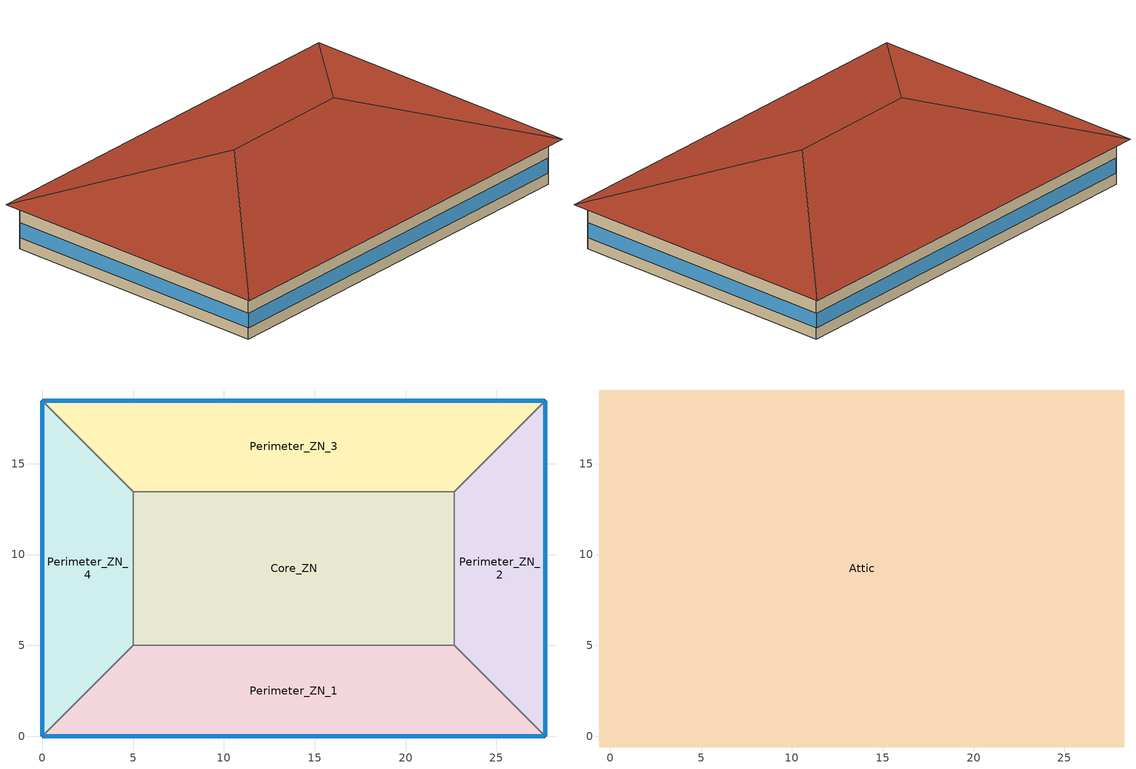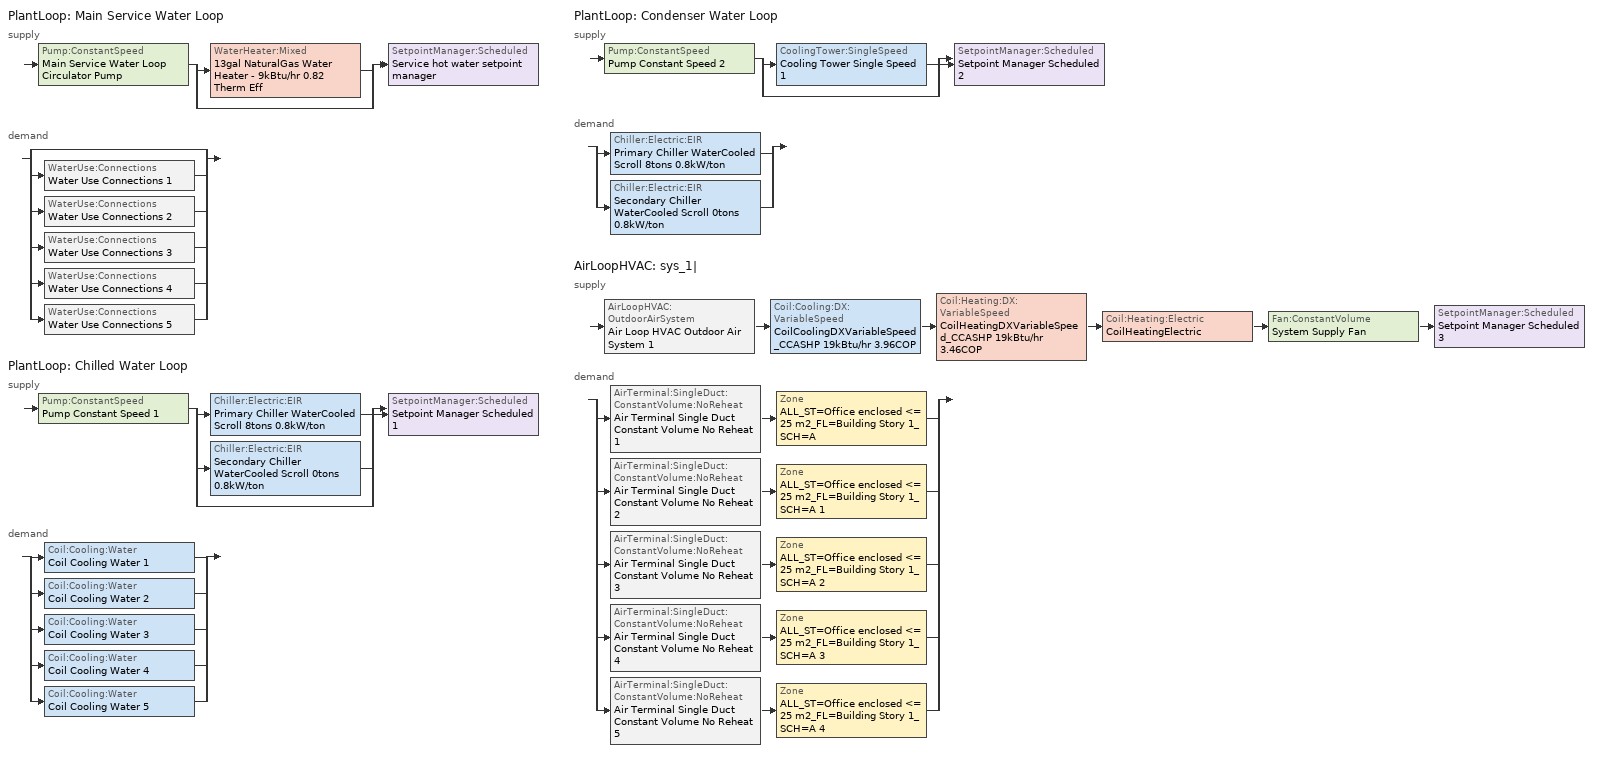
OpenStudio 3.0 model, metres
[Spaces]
Perimeter_ZN_1
 floor ground: 22.69,5 27.69,0 0,0 5,5 z0
 wall outside: 0,0 27.69,0 z0:3.05
 wall to Perimeter_ZN_4: 5,5 0,0 z0:3.05
 wall to Core_ZN: 22.69,5 5,5 z0:3.05
 wall to Perimeter_ZN_2: 27.69,0 22.69,5 z0:3.05
 window (BTAP-Ext-FixedWindow:U=0.190 SHGC=0.600): 0.03,0 27.66,0 z0.76:1.78
Perimeter_ZN_2
 floor ground: 27.69,18.46 27.69,0 22.69,5 22.69,13.46 z0
 wall outside: 27.69,0 27.69,18.46 z0:3.05
 wall to Perimeter_ZN_3: 27.69,18.46 22.69,13.46 z0:3.05
 wall to Core_ZN: 22.69,13.46 22.69,5 z0:3.05
 window (BTAP-Ext-FixedWindow:U=0.190 SHGC=0.600): 27.69,0.03 27.69,18.43 z0.76:1.78
Perimeter_ZN_3
 floor ground: 27.69,18.46 22.69,13.46 5,13.46 0,18.46 z0
 wall outside: 27.69,18.46 0,18.46 z0:3.05
 wall to Core_ZN: 5,13.46 22.69,13.46 z0:3.05
 wall to Perimeter_ZN_4: 0,18.46 5,13.46 z0:3.05
 window (BTAP-Ext-FixedWindow:U=0.190 SHGC=0.600): 27.66,18.46 0.03,18.46 z0.76:1.78
Perimeter_ZN_4
 floor ground: 0,18.46 5,13.46 5,5 0,0 z0
 wall outside: 0,18.46 0,0 z0:3.05
 wall to Core_ZN: 5,5 5,13.46 z0:3.05
 window (BTAP-Ext-FixedWindow:U=0.190 SHGC=0.600): 0,18.43 0,0.03 z0.76:1.78
Core_ZN
 floor ground: 22.69,13.46 22.69,5 5,5 5,13.46 z0
Attic
 floor outside: 28.29,19.06 27.69,18.46 0,18.46 -0.6,19.06 z3.05; -0.6,19.06 0,18.46 0,0 -0.6,-0.6 z3.05; 28.29,19.06 28.29,-0.6 27.69,0 27.69,18.46 z3.05; 27.69,0 28.29,-0.6 -0.6,-0.6 0,0 z3.05
 floor to Perimeter_ZN_4: 0,18.46 5,13.46 5,5 0,0 z3.05
 floor to Perimeter_ZN_1: 22.69,5 27.69,0 0,0 5,5 z3.05
 floor to Perimeter_ZN_2: 27.69,18.46 27.69,0 22.69,5 22.69,13.46 z3.05
 floor to Core_ZN: 22.69,13.46 22.69,5 5,5 5,13.46 z3.05
 floor to Perimeter_ZN_3: 27.69,18.46 22.69,13.46 5,13.46 0,18.46 z3.05
 roof outside: 18.46,9.23,6.33 28.29,-0.6,3.05 28.29,19.06,3.05; 18.46,9.23,6.33 28.29,19.06,3.05 -0.6,19.06,3.05 9.23,9.23,6.33; 9.23,9.23,6.33 -0.6,-0.6,3.05 28.29,-0.6,3.05 18.46,9.23,6.33; 9.23,9.23,6.33 -0.6,19.06,3.05 -0.6,-0.6,3.05
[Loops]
PlantLoop 'Main Service Water Loop'
 supply: Pump:ConstantSpeed 'Main Service Water Loop Circulator Pump' > split
  | WaterHeater:Mixed '13gal NaturalGas Water Heater - 9kBtu/hr 0.82 Therm Eff'
  | bypass
  join > SetpointManager:Scheduled 'Service hot water setpoint manager'
 demand: split
  | bypass
  | WaterUse:Connections 'Water Use Connections 1'
  | WaterUse:Connections 'Water Use Connections 2'
  | WaterUse:Connections 'Water Use Connections 3'
  | WaterUse:Connections 'Water Use Connections 4'
  | WaterUse:Connections 'Water Use Connections 5'
PlantLoop 'Chilled Water Loop'
 supply: Pump:ConstantSpeed 'Pump Constant Speed 1' > split
  | Chiller:Electric:EIR 'Primary Chiller WaterCooled Scroll 8tons 0.8kW/ton'
  | Chiller:Electric:EIR 'Secondary Chiller WaterCooled Scroll 0tons 0.8kW/ton'
  | bypass
  join > SetpointManager:Scheduled 'Setpoint Manager Scheduled 1'
 demand: split
  | Coil:Cooling:Water 'Coil Cooling Water 1'
  | Coil:Cooling:Water 'Coil Cooling Water 2'
  | Coil:Cooling:Water 'Coil Cooling Water 3'
  | Coil:Cooling:Water 'Coil Cooling Water 4'
  | Coil:Cooling:Water 'Coil Cooling Water 5'
PlantLoop 'Condenser Water Loop'
 supply: Pump:ConstantSpeed 'Pump Constant Speed 2' > split
  | CoolingTower:SingleSpeed 'Cooling Tower Single Speed 1'
  | bypass
  join > SetpointManager:Scheduled 'Setpoint Manager Scheduled 2'
 demand: split
  | Chiller:Electric:EIR 'Primary Chiller WaterCooled Scroll 8tons 0.8kW/ton'
  | Chiller:Electric:EIR 'Secondary Chiller WaterCooled Scroll 0tons 0.8kW/ton'
AirLoopHVAC 'sys_1|'
 supply: AirLoopHVAC:OutdoorAirSystem 'Air Loop HVAC Outdoor Air System 1' > Coil:Cooling:DX:VariableSpeed 'CoilCoolingDXVariableSpeed_CCASHP 19kBtu/hr 3.96COP' > Coil:Heating:DX:VariableSpeed 'CoilHeatingDXVariableSpeed_CCASHP 19kBtu/hr 3.46COP' > Coil:Heating:Electric 'CoilHeatingElectric' > Fan:ConstantVolume 'System Supply Fan' > SetpointManager:Scheduled 'Setpoint Manager Scheduled 3'
 demand: split
  | AirTerminal:SingleDuct:ConstantVolume:NoReheat 'Air Terminal Single Duct Constant Volume No Reheat 1' > Zone 'ALL_ST=Office enclosed <= 25 m2_FL=Building Story 1_SCH=A'
  | AirTerminal:SingleDuct:ConstantVolume:NoReheat 'Air Terminal Single Duct Constant Volume No Reheat 2' > Zone 'ALL_ST=Office enclosed <= 25 m2_FL=Building Story 1_SCH=A 1'
  | AirTerminal:SingleDuct:ConstantVolume:NoReheat 'Air Terminal Single Duct Constant Volume No Reheat 3' > Zone 'ALL_ST=Office enclosed <= 25 m2_FL=Building Story 1_SCH=A 2'
  | AirTerminal:SingleDuct:ConstantVolume:NoReheat 'Air Terminal Single Duct Constant Volume No Reheat 4' > Zone 'ALL_ST=Office enclosed <= 25 m2_FL=Building Story 1_SCH=A 3'
  | AirTerminal:SingleDuct:ConstantVolume:NoReheat 'Air Terminal Single Duct Constant Volume No Reheat 5' > Zone 'ALL_ST=Office enclosed <= 25 m2_FL=Building Story 1_SCH=A 4'
[Site]
Calgary Intl AP_AB_CAN: Latitude {deg}=51.114; Longitude {deg}=-114.02; Time Zone {hr}=-7; Elevation {m}=1084.1; Terrain=City
[Building]
SmallOffice: North Axis {deg}=0; Default Construction Set=BTAP-Mass at hdd = 5000.0; Standards Number of Stories=1; Standards Number of Above Ground Stories=1; Standards Template=NECB2017; Standards Building Type=SmallOffice
[Site:WaterMainsTemperature]
Calculation Method=Correlation; Annual Average Outdoor Air Temperature {C}=5; Maximum Difference In Monthly Average Outdoor Air Temperatures {deltaC}=23.3
[Site:GroundTemperature:BuildingSurface]
19.527, 19.502, 19.536, 19.598, 20.002, 21.64, 22.225, 22.375, 21.449, 20.121, 19.802, 19.633
[SizingPeriod:DesignDay] Barometric Pressure {Pa}=88961; Sky Clearness=0; Rain Indicator=0; Snow Indicator=0; Day of Month=21; Daylight Saving Time Indicator=0; Humidity Indicating Type=Wetbulb; Dry-Bulb Temperature Range Modifier Type=DefaultMultipliers
Name | Maximum Dry-Bulb Temperature {C} | Daily Dry-Bulb Temperature Range {deltaC} | Humidity Indicating Conditions at Maximum Dry-Bulb | Wind Speed {m/s} | Wind Direction {deg} | Month | Day Type | Solar Model Indicator | ASHRAE Taub | ASHRAE Taud
Calgary Intl AP Ann Clg .4% Condns DB=>MWB | 28.5 | 12.1 | 16.1 | 4.5 | 160 | 7 | SummerDesignDay | ASHRAETau | 0.339 | 2.421
Calgary Intl AP Ann Htg 99.6% Condns DB | -28.5 | 0 | -28.5 | 2.9 | 200 | 1 | WinterDesignDay | ASHRAEClearSky
[Material:NoMass] Roughness=Smooth; Thermal Absorptance=0.9; Solar Absorptance=0.7
Name | Thermal Resistance {m2-K/W} | Visible Absorptance
Typical Carpet Pad; Typical Carpet Pad 1 | 0.21648 | 0.8
Typical Insulation 1 | 5.91238 | 0.7
Typical Insulation 2 | 4.49096 | 0.7
Typical Insulation 3 | 7.24636 | 0.7
Typical Carpet Pad 2 | 1.25503 | 0.8
Typical Carpet Pad 3; Typical Carpet Pad 4 | 3.45515 | 0.8
Typical Insulation 4 | 0.526298 | 0.7
Typical Insulation 5 | 0.526316 | 0.7
[Material]
Name | Roughness | Thickness {m} | Conductivity {W/m-K} | Density {kg/m3} | Specific Heat {J/kg-K} | Thermal Absorptance | Solar Absorptance | Visible Absorptance
G05 25mm wood | MediumSmooth | 0.0254 | 0.15 | 608 | 1630 | 0.9 | 0.5 | 0.5
100mm Normalweight concrete floor 1 | MediumSmooth | 0.1016 | 2.31 | 2322 | 832
G01 13mm gypsum board 1 | Smooth | 0.0127 | 0.16 | 800 | 1090 | 0.9 | 0.7 | 0.5
4 in. Normalweight Concrete Floor 1 | MediumRough | 0.1016 | 2.31 | 2322 | 832 | 0.9 | 0.7 | 0.7
1IN Stucco 1 | Smooth | 0.0253 | 0.6918 | 1858 | 837 | 0.9 | 0.7 | 0.92
8IN CONCRETE HW RefBldg 1 | Rough | 0.2032 | 1.311 | 2240 | 836.8 | 0.9 | 0.7 | 0.7
1/2IN Gypsum 1 | Smooth | 0.0127 | 0.16 | 784.9 | 830 | 0.9 | 0.4 | 0.4
Metal Roof Surface 1; F08 Metal surface 1 | Smooth | 0.0008 | 45.28 | 7824 | 500 | 0.9 | 0.7 | 0.7
6 in. Normalweight Concrete Floor 1; 6 in. Normalweight Concrete Floor 2; 6 in. Normalweight Concrete Floor 3 | MediumRough | 0.1524 | 2.31 | 2322 | 832 | 0.9 | 0.7 | 0.7
[Construction]
BTAP-Int-Partition; BTAP-Int-Door: G05 25mm wood
BTAP-Int-Floor: 100mm Normalweight concrete floor 1, Typical Carpet Pad
BTAP-Int-Wall: G01 13mm gypsum board 1, G01 13mm gypsum board 1
BTAP-Int-Ceiling: Typical Carpet Pad, 100mm Normalweight concrete floor 1
BTAP-Int-Window: SimpleGlazing
BTAP-Ext-Floor-Mass:U-0.162: Typical Insulation 1, 4 in. Normalweight Concrete Floor 1, Typical Carpet Pad 1
BTAP-Ext-Wall-Mass:U-0.21: 1IN Stucco 1, 8IN CONCRETE HW RefBldg 1, Typical Insulation 2, 1/2IN Gypsum 1
BTAP-Ext-Roof-Metal:U-0.138: Metal Roof Surface 1, Typical Insulation 3
BTAP-Grnd-Floor-Mass:U-0.757: 6 in. Normalweight Concrete Floor 1, Typical Carpet Pad 2
BTAP-Grnd-Wall-Mass:U-0.284: 6 in. Normalweight Concrete Floor 2, Typical Carpet Pad 3
BTAP-Grnd-Roof-Mass:U-0.284: 6 in. Normalweight Concrete Floor 3, Typical Carpet Pad 4
BTAP-Ext-FixedWindow:U=0.190 SHGC=0.600; BTAP-Ext-GlassDoors:U=0.190 SHGC=0.600; BTAP-Ext-Skylights:U=0.190 SHGC=0.600; BTAP-Ext-DaylightDomes:U=0.190 SHGC=0.600; BTAP-Ext-DaylightDiffuser:U=0.190 SHGC=0.600: SimpleGlazing:U=0.190 SHGC=0.600
BTAP-Ext-Door:U-1.9: F08 Metal surface 1, Typical Insulation 4
BTAP-Ext-OverHeadDoor:U-1.9: Typical Insulation 5
[DefaultConstructionSet]
BTAP-Mass at hdd = 5000.0: Default Exterior Surface Constructions=BTAP-Mass at hdd = 5000.0; Default Interior Surface Constructions=Default Surface Constructions 2; Default Ground Contact Surface Constructions=BTAP-Mass at hdd = 5000.0 1; Default Exterior SubSurface Constructions=BTAP-Mass at hdd = 5000.0; Default Interior SubSurface Constructions=Default Sub Surface Constructions 2; Interior Partition Construction=BTAP-Int-Partition
[DefaultSurfaceConstructions]
Name | Floor Construction | Wall Construction | Roof Ceiling Construction
Default Surface Constructions 2 | BTAP-Int-Floor | BTAP-Int-Wall | BTAP-Int-Ceiling
BTAP-Mass at hdd = 5000.0 | BTAP-Ext-Floor-Mass:U-0.162 | BTAP-Ext-Wall-Mass:U-0.21 | BTAP-Ext-Roof-Metal:U-0.138
BTAP-Mass at hdd = 5000.0 1 | BTAP-Grnd-Floor-Mass:U-0.757 | BTAP-Grnd-Wall-Mass:U-0.284 | BTAP-Grnd-Roof-Mass:U-0.284
[DefaultSubSurfaceConstructions]
Name | Fixed Window Construction | Operable Window Construction | Door Construction | Glass Door Construction | Overhead Door Construction | Skylight Construction | Tubular Daylight Dome Construction | Tubular Daylight Diffuser Construction
Default Sub Surface Constructions 2 | BTAP-Int-Window | BTAP-Int-Window | BTAP-Int-Door
BTAP-Mass at hdd = 5000.0 | BTAP-Ext-FixedWindow:U=0.190 SHGC=0.600 | BTAP-Ext-FixedWindow:U=0.190 SHGC=0.600 | BTAP-Ext-Door:U-1.9 | BTAP-Ext-GlassDoors:U=0.190 SHGC=0.600 | BTAP-Ext-OverHeadDoor:U-1.9 | BTAP-Ext-Skylights:U=0.190 SHGC=0.600 | BTAP-Ext-DaylightDomes:U=0.190 SHGC=0.600 | BTAP-Ext-DaylightDiffuser:U=0.190 SHGC=0.600
[WindowMaterial:SimpleGlazingSystem] Solar Heat Gain Coefficient=0.6; Visible Transmittance=0.21
Name | U-Factor {W/m2-K}
SimpleGlazing | 2.2
SimpleGlazing:U=0.190 SHGC=0.600 | 1.9
[Space]
Name | Space Type | Building Story | Thermal Zone | Part of Total Floor Area
Perimeter_ZN_1 | Space Function Office enclosed <= 25 m2 | Building Story 1 | ALL_ST=Office enclosed <= 25 m2_FL=Building Story 1_SCH=A 4 | Yes
Attic | Space Function - undefined - | Building Story 2 | ALL_ST=- undefined -_FL=Building Story 2_SCH=A | No
Perimeter_ZN_2 | Space Function Office enclosed <= 25 m2 | Building Story 1 | ALL_ST=Office enclosed <= 25 m2_FL=Building Story 1_SCH=A 2 | Yes
Perimeter_ZN_3 | Space Function Office enclosed <= 25 m2 | Building Story 1 | ALL_ST=Office enclosed <= 25 m2_FL=Building Story 1_SCH=A | Yes
Perimeter_ZN_4 | Space Function Office enclosed <= 25 m2 | Building Story 1 | ALL_ST=Office enclosed <= 25 m2_FL=Building Story 1_SCH=A 3 | Yes
Core_ZN | Space Function Office enclosed <= 25 m2 | Building Story 1 | ALL_ST=Office enclosed <= 25 m2_FL=Building Story 1_SCH=A 1 | Yes
[BuildingStory]
Name | Nominal Z Coordinate {m}
Building Story 1 | 0
Building Story 2 | 3.05
[SpaceType] Standards Building Type=Space Function
Name | Default Schedule Set | Design Specification Outdoor Air Object | Standards Space Type
Space Function - undefined - | Space Function - undefined - Schedule Set | Space Function - undefined - Ventilation | - undefined -
Space Function Office enclosed <= 25 m2 | Space Function Office enclosed <= 25 m2 Schedule Set | Space Function Office enclosed <= 25 m2 Ventilation | Office enclosed <= 25 m2
[DesignSpecification:OutdoorAir]
Name | Outdoor Air Flow per Person {m3/s-person} | Outdoor Air Flow per Floor Area {m3/s-m2} | Outdoor Air Flow Air Changes per Hour {1/hr} | Outdoor Air Method
Space Function - undefined - Ventilation | 0 | 0 | 0
Space Function Office enclosed <= 25 m2 Ventilation | 0.00253908 | 0.0003048 |  | Sum
[DefaultScheduleSet] Infiltration Schedule=Always On
Name | Number of People Schedule | People Activity Level Schedule | Lighting Schedule | Electric Equipment Schedule
Space Function - undefined - Schedule Set
Space Function Office enclosed <= 25 m2 Schedule Set | NECB-A-Occupancy | NECB-Activity | NECB-A-Occupancy-NECB-A-Lighting-0.3-0.1-0.67-Light Ruleset | NECB-A-Electric-Equipment
[ThermostatSetpoint:DualSetpoint]
Name | Heating Setpoint Temperature Schedule | Cooling Setpoint Temperature Schedule
Space Function Office enclosed <= 25 m2 Thermostat 11; Space Function Office enclosed <= 25 m2 Thermostat 12; Space Function Office enclosed <= 25 m2 Thermostat 13; Space Function Office enclosed <= 25 m2 Thermostat 14; Space Function Office enclosed <= 25 m2 Thermostat 15 | NECB-A-Thermostat Setpoint-Heating | NECB-A-Thermostat Setpoint-Cooling
Space Function - undefined - Thermostat 3
[People:Definition]
Space Function Office enclosed <= 25 m2 People Definition: Number of People Calculation Method=People/Area; People per Space Floor Area {person/m2}=0.0500182; Fraction Radiant=0.3
[People]
Space Function Office enclosed <= 25 m2 People: People Definition=Space Function Office enclosed <= 25 m2 People Definition; Space or SpaceType=Space Function Office enclosed <= 25 m2; Work Efficiency Schedule=Work Efficiency Schedule; Clothing Insulation Schedule=Clothing Schedule; Air Velocity Schedule=Air Velocity Schedule; Multiplier=1
[Lights:Definition]
Space Function Office enclosed <= 25 m2 Lights Definition: Design Level Calculation Method=Watts/Area; Watts per Space Floor Area {W/m2}=9.99992; Fraction Radiant=0.5; Fraction Visible=0.2
[Lights]
Space Function Office enclosed <= 25 m2 Lights: Lights Definition=Space Function Office enclosed <= 25 m2 Lights Definition; Space or SpaceType=Space Function Office enclosed <= 25 m2; Fraction Replaceable=1
[ElectricEquipment:Definition]
Space Function Office enclosed <= 25 m2 Elec Equip Definition: Design Level Calculation Method=Watts/Area; Watts per Space Floor Area {W/m2}=7.50273; Fraction Radiant=0.5
[ElectricEquipment]
Space Function Office enclosed <= 25 m2 Elec Equip: Electric Equipment Definition=Space Function Office enclosed <= 25 m2 Elec Equip Definition; Space or SpaceType=Space Function Office enclosed <= 25 m2
[SpaceInfiltration:DesignFlowRate] Schedule=Always On Discrete; Design Flow Rate Calculation Method=Flow/ExteriorArea; Constant Term Coefficient=0; Temperature Term Coefficient=0; Velocity Term Coefficient=0.224; Velocity Squared Term Coefficient=0
Name | Space or SpaceType | Flow per Exterior Surface Area {m3/s-m2}
Attic Infiltration | Attic | 0.000228332
Perimeter_ZN_1 Infiltration | Perimeter_ZN_1 | 0.00025
Perimeter_ZN_2 Infiltration | Perimeter_ZN_2 | 0.00025
Perimeter_ZN_3 Infiltration | Perimeter_ZN_3 | 0.00025
Perimeter_ZN_4 Infiltration | Perimeter_ZN_4 | 0.00025
[ThermalZone] Use Ideal Air Loads=No
Name | Thermostat
ALL_ST=Office enclosed <= 25 m2_FL=Building Story 1_SCH=A | Space Function Office enclosed <= 25 m2 Thermostat 11
ALL_ST=Office enclosed <= 25 m2_FL=Building Story 1_SCH=A 1 | Space Function Office enclosed <= 25 m2 Thermostat 12
ALL_ST=Office enclosed <= 25 m2_FL=Building Story 1_SCH=A 2 | Space Function Office enclosed <= 25 m2 Thermostat 13
ALL_ST=Office enclosed <= 25 m2_FL=Building Story 1_SCH=A 3 | Space Function Office enclosed <= 25 m2 Thermostat 14
ALL_ST=Office enclosed <= 25 m2_FL=Building Story 1_SCH=A 4 | Space Function Office enclosed <= 25 m2 Thermostat 15
ALL_ST=- undefined -_FL=Building Story 2_SCH=A | Space Function - undefined - Thermostat 3
[Sizing:Zone] Zone Cooling Design Supply Air Temperature Input Method=SupplyAirTemperature; Zone Cooling Design Supply Air Temperature Difference {deltaC}=11.11; Zone Heating Design Supply Air Temperature Input Method=SupplyAirTemperature; Zone Heating Design Supply Air Temperature Difference {deltaC}=11.11; Zone Cooling Design Supply Air Humidity Ratio {kg-H2O/kg-air}=0.0085; Zone Heating Design Supply Air Humidity Ratio {kg-H2O/kg-air}=0.008; Cooling Design Air Flow Method=DesignDay; Heating Design Air Flow Method=DesignDay; Account for Dedicated Outdoor Air System=No; Dedicated Outdoor Air System Control Strategy=NeutralSupplyAir; Dedicated Outdoor Air Low Setpoint Temperature for Design {C}=autosize; Dedicated Outdoor Air High Setpoint Temperature for Design {C}=autosize
Name | Zone Cooling Design Supply Air Temperature {C} | Zone Heating Design Supply Air Temperature {C} | Zone Heating Sizing Factor | Zone Cooling Sizing Factor
ALL_ST=Office enclosed <= 25 m2_FL=Building Story 1_SCH=A; ALL_ST=Office enclosed <= 25 m2_FL=Building Story 1_SCH=A 1; ALL_ST=Office enclosed <= 25 m2_FL=Building Story 1_SCH=A 2; ALL_ST=Office enclosed <= 25 m2_FL=Building Story 1_SCH=A 3; ALL_ST=Office enclosed <= 25 m2_FL=Building Story 1_SCH=A 4 | 13 | 43 | 1.3 | 1.1
ALL_ST=- undefined -_FL=Building Story 2_SCH=A | 14 | 40
[Zone equipment]
ALL_ST=Office enclosed <= 25 m2_FL=Building Story 1_SCH=A: Air Terminal Single Duct Constant Volume No Reheat 1, 4-pipe Fan Coil
ALL_ST=Office enclosed <= 25 m2_FL=Building Story 1_SCH=A 1: Air Terminal Single Duct Constant Volume No Reheat 2, 4-pipe Fan Coil 1
ALL_ST=Office enclosed <= 25 m2_FL=Building Story 1_SCH=A 2: Air Terminal Single Duct Constant Volume No Reheat 3, 4-pipe Fan Coil 2
ALL_ST=Office enclosed <= 25 m2_FL=Building Story 1_SCH=A 3: Air Terminal Single Duct Constant Volume No Reheat 4, 4-pipe Fan Coil 3
ALL_ST=Office enclosed <= 25 m2_FL=Building Story 1_SCH=A 4: Air Terminal Single Duct Constant Volume No Reheat 5, 4-pipe Fan Coil 4
[PlantLoop] Glycol Concentration=0; Plant Loop Volume {m3}=Autocalculate; Load Distribution Scheme=Optimal
Name | Maximum Loop Temperature {C} | Minimum Loop Temperature {C}
Main Service Water Loop | 60 | 10
Chilled Water Loop; Condenser Water Loop
[Sizing:Plant] Sizing Option=NonCoincident; Zone Timesteps in Averaging Window=1; Coincident Sizing Factor Mode=None
Name | Loop Type | Design Loop Exit Temperature {C} | Loop Design Temperature Difference {deltaC}
Main Service Water Loop | Heating | 60 | 5
Chilled Water Loop | Cooling | 7 | 6
Condenser Water Loop | Condenser | 29 | 6
[SetpointManager:Scheduled] Control Variable=Temperature
Name | Schedule
Service hot water setpoint manager | Service Water Loop Temp - 140F
Setpoint Manager Scheduled 1 | CHW Temp
Setpoint Manager Scheduled 2 | CW Temp
Setpoint Manager Scheduled 3 | Makeup-Air Unit Supply Air Temp
[Pump:ConstantSpeed] Rated Flow Rate {m3/s}=autosize; Rated Power Consumption {W}=autosize; Fraction of Motor Inefficiencies to Fluid Stream=0; Pump Control Type=Intermittent; Design Power Sizing Method=PowerPerFlowPerPressure; Design Electric Power per Unit Flow Rate {W/(m3/s)}=348701.1
Name | Rated Pump Head {Pa} | Motor Efficiency | Design Shaft Power per Unit Flow Rate per Unit Head {W-s/m3-Pa}
Main Service Water Loop Circulator Pump | 410.142 | 0.7 | 1.28205
Pump Constant Speed 1 | 179352 | 0.855 | 1.67385
Pump Constant Speed 2 | 179352 | 0.855 | 1.43472
[WaterHeater:Mixed]
13gal NaturalGas Water Heater - 9kBtu/hr 0.82 Therm Eff: Tank Volume {m3}=0.0483791; Setpoint Temperature Schedule=Service Water Loop Temp - 140F; Deadband Temperature Difference {deltaC}=2; Maximum Temperature Limit {C}=60; Heater Control Type=Cycle; Heater Maximum Capacity {W}=2527.81; Heater Fuel Type=NaturalGas; Heater Thermal Efficiency=0.82; Part Load Factor Curve=SWH-EFFFPLR-NECB2011; Off Cycle Parasitic Fuel Consumption Rate {W}=12.8625; Off Cycle Parasitic Fuel Type=NaturalGas; Off Cycle Parasitic Heat Fraction to Tank=0.8; On Cycle Parasitic Fuel Consumption Rate {W}=12.8625; On Cycle Parasitic Fuel Type=NaturalGas; On Cycle Parasitic Heat Fraction to Tank=0; Ambient Temperature Indicator=Schedule; Ambient Temperature Schedule=Water Heater Ambient Temp Schedule - 70.0f; Off Cycle Loss Coefficient to Ambient Temperature {W/K}=0.503439; On Cycle Loss Coefficient to Ambient Temperature {W/K}=0.503439; Use Side Effectiveness=1; Source Side Effectiveness=1; Use Side Design Flow Rate {m3/s}=autosize; Source Side Design Flow Rate {m3/s}=autosize; Indirect Water Heating Recovery Time {hr}=1.5; Source Side Flow Control Mode=IndirectHeatPrimarySetpoint
[WaterUse:Connections]
Name | Water Use Equipment Name 1
Water Use Connections 1 | Core_zn Service Water Use 0.06gal/min
Water Use Connections 2 | Perimeter_zn_1 Service Water Use 0.04gal/min
Water Use Connections 3 | Perimeter_zn_2 Service Water Use 0.03gal/min
Water Use Connections 4 | Perimeter_zn_3 Service Water Use 0.04gal/min
Water Use Connections 5 | Perimeter_zn_4 Service Water Use 0.03gal/min
[WaterUse:Equipment:Definition]
Name | Peak Flow Rate {m3/s} | Target Temperature Schedule | Sensible Fraction Schedule | Latent Fraction Schedule
Core_zn Service Water Use Def 0.06gal/min | 3.57689e-06 | Schedule Ruleset 5 | Schedule Ruleset 3 | Schedule Ruleset 4
Perimeter_zn_1 Service Water Use Def 0.04gal/min | 2.71152e-06 | Schedule Ruleset 8 | Schedule Ruleset 6 | Schedule Ruleset 7
Perimeter_zn_2 Service Water Use Def 0.03gal/min | 1.60851e-06 | Schedule Ruleset 11 | Schedule Ruleset 9 | Schedule Ruleset 10
Perimeter_zn_3 Service Water Use Def 0.04gal/min | 2.71152e-06 | Schedule Ruleset 14 | Schedule Ruleset 12 | Schedule Ruleset 13
Perimeter_zn_4 Service Water Use Def 0.03gal/min | 1.60851e-06 | Schedule Ruleset 17 | Schedule Ruleset 15 | Schedule Ruleset 16
[WaterUse:Equipment] Flow Rate Fraction Schedule=NECB-A-Service Water Heating
Name | Water Use Equipment Definition | Space
Core_zn Service Water Use 0.06gal/min | Core_zn Service Water Use Def 0.06gal/min | Core_ZN
Perimeter_zn_1 Service Water Use 0.04gal/min | Perimeter_zn_1 Service Water Use Def 0.04gal/min | Perimeter_ZN_1
Perimeter_zn_2 Service Water Use 0.03gal/min | Perimeter_zn_2 Service Water Use Def 0.03gal/min | Perimeter_ZN_2
Perimeter_zn_3 Service Water Use 0.04gal/min | Perimeter_zn_3 Service Water Use Def 0.04gal/min | Perimeter_ZN_3
Perimeter_zn_4 Service Water Use 0.03gal/min | Perimeter_zn_4 Service Water Use Def 0.03gal/min | Perimeter_ZN_4
[Chiller:Electric:EIR] Reference COP {W/W}=4.5032; Reference Chilled Water Flow Rate {m3/s}=Autosize; Cooling Capacity Function of Temperature Curve=WaterCooled_Scroll_CAPFT_NECB2011; Electric Input to Cooling Output Ratio Function of Temperature Curve=WaterCooled_Scroll_EIRFT_NECB2011; Electric Input to Cooling Output Ratio Function of Part Load Ratio Curve=WaterCooled_Scroll_EIRFPLR_NECB2011; Minimum Part Load Ratio=0.25; Minimum Unloading Ratio=0.25; Condenser Type=WaterCooled; Chiller Flow Mode=LeavingSetpointModulated; Design Heat Recovery Water Flow Rate {m3/s}=Autosize; Sizing Factor=1; Basin Heater Capacity {W/K}=0; Basin Heater Setpoint Temperature {C}=10; Condenser Heat Recovery Relative Capacity Fraction=1
Name | Reference Capacity {W}
Primary Chiller WaterCooled Scroll 8tons 0.8kW/ton | 28908.5
Secondary Chiller WaterCooled Scroll 0tons 0.8kW/ton | 0.001
[CoolingTower:SingleSpeed]
Cooling Tower Single Speed 1: Design Water Flow Rate {m3/s}=autosize; Design Air Flow Rate {m3/s}=autosize; Fan Power at Design Air Flow Rate {W}=459.265; U-Factor Times Area Value at Design Air Flow Rate {W/K}=autosize; Air Flow Rate in Free Convection Regime {m3/s}=autosize; U-Factor Times Area Value at Free Convection Air Flow Rate {W/K}=autosize; Performance Input Method=UFactorTimesAreaAndDesignWaterFlowRate; Free Convection Capacity {W}=0; Basin Heater Capacity {W/K}=0; Evaporation Loss Mode=LossFactor; Evaporation Loss Factor {percent/K}=0.2; Drift Loss Percent {percent}=0.008; Blowdown Calculation Mode=ConcentrationRatio; Blowdown Concentration Ratio=3; Capacity Control=FanCycling; Number of Cells=1; Cell Control=MinimalCell; Cell Minimum  Water Flow Rate Fraction=0.33; Cell Maximum Water Flow Rate Fraction=2.5; Sizing Factor=1; Free Convection Air Flow Rate Sizing Factor=0.1; Free Convection U-Factor Times Area Value Sizing Factor=0.1; Heat Rejection Capacity and Nominal Capacity Sizing Ratio=1.25; Free Convection Nominal Capacity Sizing Factor=0.1; Design Inlet Air Dry-Bulb Temperature {C}=35; Design Inlet Air Wet-Bulb Temperature {C}=24; Design Approach Temperature {deltaC}=5; Design Range Temperature {deltaC}=6
[AirLoopHVAC]
sys_1|: Availability Schedule=sys_1| Occ Sch; Design Supply Air Flow Rate {m3/s}=AutoSize
[Sizing:System]
sys_1|: Type of Load to Size On=VentilationRequirement; Design Outdoor Air Flow Rate {m3/s}=Autosize; Central Heating Maximum System Air Flow Ratio=1; Preheat Design Temperature {C}=7; Preheat Design Humidity Ratio {kg-H2O/kg-Air}=0.008; Precool Design Temperature {C}=13; Precool Design Humidity Ratio {kg-H2O/kg-Air}=0.008; Central Cooling Design Supply Air Temperature {C}=19.9; Central Heating Design Supply Air Temperature {C}=20; Sizing Option=NonCoincident; 100% Outdoor Air in Cooling=Yes; 100% Outdoor Air in Heating=Yes; Central Cooling Design Supply Air Humidity Ratio {kg-H2O/kg-Air}=0.0085; Central Heating Design Supply Air Humidity Ratio {kg-H2O/kg-Air}=0.008; Cooling Design Air Flow Method=DesignDay; Cooling Design Air Flow Rate {m3/s}=0; Heating Design Air Flow Method=DesignDay; Heating Design Air Flow Rate {m3/s}=0; System Outdoor Air Method=ZoneSum; Zone Maximum Outdoor Air Fraction=1; Cooling Supply Air Flow Rate Per Floor Area {m3/s-m2}=0.00996765; Cooling Fraction of Autosized Cooling Supply Air Flow Rate=1; Cooling Supply Air Flow Rate Per Unit Cooling Capacity {m3/s-W}=3.94755e-05; Heating Supply Air Flow Rate Per Floor Area {m3/s-m2}=0.00996765; Heating Fraction of Autosized Heating Supply Air Flow Rate=1; Heating Fraction of Autosized Cooling Supply Air Flow Rate=1; Heating Supply Air Flow Rate Per Unit Heating Capacity {m3/s-W}=3.15882e-05; Cooling Design Capacity Method=CoolingDesignCapacity; Cooling Design Capacity {W}=autosize; Cooling Design Capacity Per Floor Area {W/m2}=234.7; Fraction of Autosized Cooling Design Capacity=1; Heating Design Capacity Method=HeatingDesignCapacity; Heating Design Capacity {W}=autosize; Heating Design Capacity Per Floor Area {W/m2}=157; Fraction of Autosized Heating Design Capacity=1; Central Cooling Capacity Control Method=OnOff
[Fan:ConstantVolume]
System Supply Fan: Availability Schedule=Always On Discrete; Fan Total Efficiency=0.39975; Pressure Rise {Pa}=640; Maximum Flow Rate {m3/s}=AutoSize; Motor Efficiency=0.615
[Coil:Cooling:DX:VariableSpeed]
CoilCoolingDXVariableSpeed_CCASHP 19kBtu/hr 3.96COP: Nominal Speed Level=1; Gross Rated Total Cooling Capacity At Selected Nominal Speed Level {W}=5686.92; Rated Air Flow Rate At Selected Nominal Speed Level {m3/s}=autosize; Nominal Time for Condensate to Begin Leaving the Coil {s}=0; Initial Moisture Evaporation Rate Divided by Steady-State AC Latent Capacity=0; Energy Part Load Fraction Curve=Mitsubishi Hyper Heating VRF Outdoor Unit CPLFFPLR curve; Condenser Type=AirCooled; Evaporative Condenser Pump Rated Power Consumption {W}=0; Crankcase Heater Capacity {W}=14.3609; Maximum Outdoor Dry-Bulb Temperature for Crankcase Heater Operation {C}=10; Minimum Outdoor Dry-Bulb Temperature for Compressor Operation {C}=-25; Basin Heater Capacity {W/K}=0; Basin Heater Setpoint Temperature {C}=2
[Coil:Cooling:DX:VariableSpeed:SpeedData]
Coil Cooling DX Variable Speed Speed Data 1: Reference Unit Gross Rated Total Cooling Capacity {W}=8914.19; Reference Unit Gross Rated Sensible Heat Ratio=0.79; Reference Unit Gross Rated Cooling COP {W/W}=3.96; Reference Unit Rated Air Flow Rate {m3/s}=0.944; Total Cooling Capacity Function of Temperature Curve=Mitsubishi Hyper Heating VRF Outdoor Unit CCAPFT curve; Total Cooling Capacity Function of Air Flow Fraction Curve=Mitsubishi Hyper Heating VRF Outdoor Unit CCAPFFF curve; Energy Input Ratio Function of Temperature Curve=Mitsubishi Hyper Heating VRF Outdoor Unit CEIRFT curve; Energy Input Ratio Function of Air Flow Fraction Curve=Mitsubishi Hyper Heating VRF Outdoor Unit CEIRFFF curve
[Coil:Heating:Electric] Availability Schedule=Always On Discrete
CoilHeatingElectric; Coil Heating Electric 1; Coil Heating Electric 2; Coil Heating Electric 3; Coil Heating Electric 4; Coil Heating Electric 5
[Coil:Heating:DX:VariableSpeed]
CoilHeatingDXVariableSpeed_CCASHP 19kBtu/hr 3.46COP: Nominal Speed Level=1; Rated Heating Capacity At Selected Nominal Speed Level {W}=5686.92; Rated Air Flow Rate At Selected Nominal Speed Level {m3/s}=autosize; Energy Part Load Fraction Curve=Mitsubishi Hyper Heating VRF Outdoor Unit HPLFFPLR curve; Defrost Energy Input Ratio Function of Temperature Curve=Mitsubishi Hyper Heating VRF Outdoor Unit Defrost HEIRFT curve; Minimum Outdoor Dry-Bulb Temperature for Compressor Operation {C}=-25; Maximum Outdoor Dry-Bulb Temperature for Defrost Operation {C}=5; Crankcase Heater Capacity {W}=16.4362; Maximum Outdoor Dry-Bulb Temperature for Crankcase Heater Operation {C}=10; Defrost Strategy=ReverseCycle; Defrost Control=OnDemand; Defrost Time Period Fraction=0.166667; Resistive Defrost Heater Capacity {W}=autosize
[Coil:Heating:DX:VariableSpeed:SpeedData]
Coil Heating DX Variable Speed Speed Data 1: Reference Unit Gross Rated Heating Capacity {W}=9124.85; Reference Unit Gross Rated Heating COP=3.46; Reference Unit Rated Air Flow Rate {m3/s}=0.653; Heating Capacity Function of Temperature Curve=Mitsubishi Hyper Heating VRF Outdoor Unit HCAPFT curve; Total  Heating Capacity Function of Air Flow Fraction Curve=Mitsubishi Hyper Heating VRF Outdoor Unit HCAPFFF curve; Energy Input Ratio Function of Temperature Curve=Mitsubishi Hyper Heating VRF Outdoor Unit HEIRFT curve; Energy Input Ratio Function of Air Flow Fraction Curve=Mitsubishi Hyper Heating VRF Outdoor Unit HEIRFFF curve
[Controller:OutdoorAir]
Controller Outdoor Air 1: Minimum Outdoor Air Flow Rate {m3/s}=autosize; Maximum Outdoor Air Flow Rate {m3/s}=Autosize; Economizer Control Type=NoEconomizer; Economizer Control Action Type=ModulateFlow; Economizer Maximum Limit Dry-Bulb Temperature {C}=28; Economizer Maximum Limit Enthalpy {J/kg}=64000; Economizer Minimum Limit Dry-Bulb Temperature {C}=-100; Lockout Type=NoLockout; Minimum Limit Type=FixedMinimum; Minimum Outdoor Air Schedule=sys_1| Occ Sch; Controller Mechanical Ventilation=Controller Mechanical Ventilation 1; High Humidity Control=No; Heat Recovery Bypass Control Type=BypassWhenWithinEconomizerLimits
[Controller:MechanicalVentilation]
Controller Mechanical Ventilation 1: Availability Schedule=Always On Discrete; System Outdoor Air Method=ZoneSum
[AirLoopHVAC:OutdoorAirSystem]
Air Loop HVAC Outdoor Air System 1: Controller=Controller Outdoor Air 1
[AirTerminal:SingleDuct:ConstantVolume:NoReheat] Availability Schedule=Always On Discrete; Maximum Air Flow Rate {m3/s}=AutoSize
Air Terminal Single Duct Constant Volume No Reheat 1; Air Terminal Single Duct Constant Volume No Reheat 2; Air Terminal Single Duct Constant Volume No Reheat 3; Air Terminal Single Duct Constant Volume No Reheat 4; Air Terminal Single Duct Constant Volume No Reheat 5
[Fan:OnOff] Availability Schedule=Always On Discrete; Fan Total Efficiency=0.39975; Pressure Rise {Pa}=270.9; Maximum Flow Rate {m3/s}=autosize; Motor Efficiency=0.615; Motor In Airstream Fraction=1
Name | Fan Power Ratio Function of Speed Ratio Curve | Fan Efficiency Ratio Function of Speed Ratio Curve
Fan On Off 1 | Fan On Off Power Curve | Fan On Off Efficiency Curve
Fan On Off 2 | Fan On Off Power Curve 1 | Fan On Off Efficiency Curve 1
Fan On Off 3 | Fan On Off Power Curve 2 | Fan On Off Efficiency Curve 2
Fan On Off 4 | Fan On Off Power Curve 3 | Fan On Off Efficiency Curve 3
Fan On Off 5 | Fan On Off Power Curve 4 | Fan On Off Efficiency Curve 4
[Coil:Cooling:Water] Availability Schedule=Always On Discrete
Coil Cooling Water 1; Coil Cooling Water 2; Coil Cooling Water 3; Coil Cooling Water 4; Coil Cooling Water 5
[Controller:WaterCoil] Action=Reverse; Minimum Actuated Flow {m3/s}=0
Name | Water Coil
Controller Water Coil 1 | Coil Cooling Water 1
Controller Water Coil 2 | Coil Cooling Water 2
Controller Water Coil 3 | Coil Cooling Water 3
Controller Water Coil 4 | Coil Cooling Water 4
Controller Water Coil 5 | Coil Cooling Water 5
[ZoneHVAC:FourPipeFanCoil] Availability Schedule=Always On Discrete; Capacity Control Method=CyclingFan; Maximum Supply Air Flow Rate {m3/s}=autosize; Maximum Outdoor Air Flow Rate {m3/s}=autosize; Maximum Cold Water Flow Rate {m3/s}=autosize; Maximum Hot Water Flow Rate {m3/s}=autosize; Supply Air Fan Operating Mode Schedule=Always Off Discrete; Minimum Supply Air Temperature in Cooling Mode {C}=autosize; Maximum Supply Air Temperature in Heating Mode {C}=autosize
Name | Supply Air Fan | Cooling Coil | Heating Coil
4-pipe Fan Coil | Fan On Off 1 | Coil Cooling Water 1 | Coil Heating Electric 1
4-pipe Fan Coil 1 | Fan On Off 2 | Coil Cooling Water 2 | Coil Heating Electric 2
4-pipe Fan Coil 2 | Fan On Off 3 | Coil Cooling Water 3 | Coil Heating Electric 3
4-pipe Fan Coil 3 | Fan On Off 4 | Coil Cooling Water 4 | Coil Heating Electric 4
4-pipe Fan Coil 4 | Fan On Off 5 | Coil Cooling Water 5 | Coil Heating Electric 5
[AvailabilityManager:NightCycle]
Availability Manager Night Cycle 1: Applicability Schedule=Always On Discrete; Control Type=CycleOnAny; Thermostat Tolerance {deltaC}=1; Cycling Run Time {s}=3600
[HeatExchanger:AirToAir:SensibleAndLatent]
sys_1| ERV: Availability Schedule=Always On Discrete; Nominal Supply Air Flow Rate {m3/s}=autosize; Sensible Effectiveness at 100% Heating Air Flow=0.5; Latent Effectiveness at 100% Heating Air Flow=0.5; Sensible Effectiveness at 75% Heating Air Flow=0.5; Latent Effectiveness at 75% Heating Air Flow=0.5; Sensible Effectiveness at 100% Cooling Air Flow=0.5; Latent Effectiveness at 100% Cooling Air Flow=0.5; Sensible Effectiveness at 75% Cooling Air Flow=0.5; Latent Effectiveness at 75% Cooling Air Flow=0.5; Nominal Electric Power {W}=208.365; Supply Air Outlet Temperature Control=Yes; Heat Exchanger Type=Rotary; Frost Control Type=ExhaustOnly; Threshold Temperature {C}=-23.3; Initial Defrost Time Fraction=0.167; Rate of Defrost Time Fraction Increase {1/K}=1.44; Economizer Lockout=Yes
[SetpointManager:OutdoorAirPretreat]
Setpoint Manager Outdoor Air Pretreat 1: Minimum Setpoint Temperature {C}=-99; Maximum Setpoint Temperature {C}=99; Minimum Setpoint Humidity Ratio {kgWater/kgDryAir}=1e-05; Maximum Setpoint Humidity Ratio {kgWater/kgDryAir}=1
[Schedule:Constant]
Name | Value
Always On Discrete | 1
Always Off Discrete | 0
[Schedule:Ruleset]
Always On: Default Day Schedule=Always On Default
Clothing Schedule: Default Day Schedule=Clothing Schedule Default Winter Clothes
Air Velocity Schedule: Default Day Schedule=Air Velocity Schedule Default
Work Efficiency Schedule: Default Day Schedule=Work Efficiency Schedule Default
NECB-A-Occupancy: Default Day Schedule=NECB-A-Occupancy Default
NECB-Activity: Default Day Schedule=NECB-Activity Default; Summer Design Day Schedule=NECB-Activity Summer Design Day; Winter Design Day Schedule=NECB-Activity Winter Design Day
NECB-A-Occupancy-NECB-A-Lighting-0.3-0.1-0.67-Light Ruleset: Default Day Schedule=NECB-A-Occupancy-NECB-A-Lighting-0.3-0.1-0.67-Light Default
NECB-A-Electric-Equipment: Default Day Schedule=NECB-A-Electric-Equipment Default
NECB-A-Thermostat Setpoint-Heating: Default Day Schedule=NECB-A-Thermostat Setpoint-Heating Default
NECB-A-Thermostat Setpoint-Cooling: Default Day Schedule=NECB-A-Thermostat Setpoint-Cooling Default
Service Water Loop Temp - 140F: Default Day Schedule=Service Water Loop Temp - 140F Default
Water Heater Ambient Temp Schedule - 70.0f: Default Day Schedule=Water Heater Ambient Temp Schedule - 70.0f Default
Schedule Ruleset 3: Default Day Schedule=Schedule Day 5
Schedule Ruleset 4: Default Day Schedule=Schedule Day 6
Schedule Ruleset 5: Default Day Schedule=Schedule Day 7
NECB-A-Service Water Heating: Default Day Schedule=NECB-A-Service Water Heating Default
Schedule Ruleset 6: Default Day Schedule=Schedule Day 8
Schedule Ruleset 7: Default Day Schedule=Schedule Day 9
Schedule Ruleset 8: Default Day Schedule=Schedule Day 10
Schedule Ruleset 9: Default Day Schedule=Schedule Day 11
Schedule Ruleset 10: Default Day Schedule=Schedule Day 12
Schedule Ruleset 11: Default Day Schedule=Schedule Day 13
Schedule Ruleset 12: Default Day Schedule=Schedule Day 14
Schedule Ruleset 13: Default Day Schedule=Schedule Day 15
Schedule Ruleset 14: Default Day Schedule=Schedule Day 16
Schedule Ruleset 15: Default Day Schedule=Schedule Day 17
Schedule Ruleset 16: Default Day Schedule=Schedule Day 18
Schedule Ruleset 17: Default Day Schedule=Schedule Day 19
CHW Temp: Default Day Schedule=Schedule Day 20
CW Temp: Default Day Schedule=Schedule Day 21
Makeup-Air Unit Supply Air Temp: Default Day Schedule=Makeup Air Unit Supply Air Temp Default
sys_1| Occ Sch: Default Day Schedule=sys_1| Occ Sch Default; Summer Design Day Schedule=sys_1| Occ Sch Summer Design Day; Winter Design Day Schedule=sys_1| Occ Sch Winter Design Day
[Schedule:Day]
Always On Default; Clothing Schedule Default Winter Clothes; sys_1| Occ Sch Winter Design Day; sys_1| Occ Sch Summer Design Day: 24, 0, 1
Clothing Schedule Summer Clothes: 24, 0, 0.5
Air Velocity Schedule Default; NECB-A-Electric-Equipment Sat Day; NECB-A-Electric-Equipment Sun|Hol Day; Schedule Day 5; Schedule Day 8; Schedule Day 11; Schedule Day 14; Schedule Day 17: 24, 0, 0.2
Work Efficiency Schedule Default; NECB-A-Occupancy Sat Day; NECB-A-Occupancy Sun|Hol Day; sys_1| Occ Sch Sunday: 24, 0, 0
NECB-A-Occupancy Default; NECB-A-Occupancy Default|Wkdy Day: 7, 0, 0, 8, 0, 0.1, 9, 0, 0.7, 12, 0, 0.9, 14, 0, 0.5, 17, 0, 0.9, 18, 0, 0.7, 19, 0, 0.3, 23, 0, 0.1, 24, 0, 0
NECB-Activity Default; NECB-Activity Winter Design Day; NECB-Activity Summer Design Day: 24, 0, 130
NECB-A-Occupancy-NECB-A-Lighting-0.3-0.1-0.67-Light Default; NECB-A-Occupancy-NECB-A-Lighting-0.3-0.1-0.67-Default|Wkdy-Light Day: 7, 0, 0.03495, 8, 0, 0.2097, 9, 0, 0.8, 17, 0, 0.9, 18, 0, 0.8, 19, 0, 0.5, 21, 0, 0.2097, 23, 0, 0.0699, 24, 0, 0.03495
NECB-A-Occupancy-NECB-A-Lighting-0.3-0.1-0.67-Sat-Light Day; NECB-A-Occupancy-NECB-A-Lighting-0.3-0.1-0.67-Sun|Hol-Light Day: 24, 0, 0.03495
NECB-A-Electric-Equipment Default; NECB-A-Electric-Equipment Default|Wkdy Day: 7, 0, 0.2, 8, 0, 0.3, 9, 0, 0.8, 18, 0, 0.9, 19, 0, 0.5, 21, 0, 0.3, 24, 0, 0.2
NECB-A-Thermostat Setpoint-Heating Default; NECB-A-Thermostat Setpoint-Heating Default|Wkdy Day: 6, 0, 18, 7, 0, 20, 21, 0, 22, 24, 0, 18
NECB-A-Thermostat Setpoint-Heating Sat Day; NECB-A-Thermostat Setpoint-Heating Sun|Hol Day: 24, 0, 18
NECB-A-Thermostat Setpoint-Cooling Default; NECB-A-Thermostat Setpoint-Cooling Default|Wkdy Day: 6, 0, 35, 21, 0, 24, 24, 0, 35
NECB-A-Thermostat Setpoint-Cooling Sat Day; NECB-A-Thermostat Setpoint-Cooling Sun|Hol Day: 24, 0, 35
Service Water Loop Temp - 140F Default; Schedule Day 7; Schedule Day 10; Schedule Day 13; Schedule Day 16; Schedule Day 19: 24, 0, 60
Water Heater Ambient Temp Schedule - 70.0f Default: 24, 0, 21.1111
Schedule Day 6; NECB-A-Service Water Heating Sat Day; NECB-A-Service Water Heating Sun|Hol Day; Schedule Day 9; Schedule Day 12; Schedule Day 15; Schedule Day 18: 24, 0, 0.05
NECB-A-Service Water Heating Default; NECB-A-Service Water Heating Default|Wkdy Day: 7, 0, 0.05, 8, 0, 0.1, 10, 0, 0.5, 16, 0, 0.9, 17, 0, 0.7, 18, 0, 0.5, 19, 0, 0.3, 22, 0, 0.2, 24, 0, 0.05
Schedule Day 20; wkdCHW Temp 1; satCHW Temp 1; sunCHW Temp 1: 1, 0, 7, 2, 0, 7, 3, 0, 7, 4, 0, 7, 5, 0, 7, 6, 0, 7, 7, 0, 7, 8, 0, 7, 9, 0, 7, 10, 0, 7, 11, 0, 7, 12, 0, 7, 13, 0, 7, 14, 0, 7, 15, 0, 7, 16, 0, 7, 17, 0, 7, 18, 0, 7, 19, 0, 7, 20, 0, 7, 21, 0, 7, 22, 0, 7, 23, 0, 7, 24, 0, 7
Schedule Day 21; wkdCW Temp 1; satCW Temp 1; sunCW Temp 1: 1, 0, 29, 2, 0, 29, 3, 0, 29, 4, 0, 29, 5, 0, 29, 6, 0, 29, 7, 0, 29, 8, 0, 29, 9, 0, 29, 10, 0, 29, 11, 0, 29, 12, 0, 29, 13, 0, 29, 14, 0, 29, 15, 0, 29, 16, 0, 29, 17, 0, 29, 18, 0, 29, 19, 0, 29, 20, 0, 29, 21, 0, 29, 22, 0, 29, 23, 0, 29, 24, 0, 29
Makeup Air Unit Supply Air Temp Default: 24, 0, 20
sys_1| Occ Sch Default: 8, 0, 0, 19, 0, 1, 24, 0, 0
[Schedule:Rule] Date Specification Type=DateRange; Start Day=1
Name | Schedule Ruleset | Rule Order | Day Schedule | Start Month | End Month | End Day | Apply Monday | Apply Tuesday | Apply Wednesday | Apply Thursday | Apply Friday | Apply Saturday | Apply Sunday
Schedule Rule 1 | Clothing Schedule | 0 | Clothing Schedule Summer Clothes | 5 | 9 | 30
Schedule Rule 2 | NECB-A-Occupancy | 2 | NECB-A-Occupancy Default|Wkdy Day | 1 | 12 | 31 | Yes | Yes | Yes | Yes | Yes
Schedule Rule 3 | NECB-A-Occupancy | 1 | NECB-A-Occupancy Sat Day | 1 | 12 | 31 |  |  |  |  |  | Yes
Schedule Rule 4 | NECB-A-Occupancy | 0 | NECB-A-Occupancy Sun|Hol Day | 1 | 12 | 31 |  |  |  |  |  |  | Yes
Schedule Rule 5 | NECB-A-Occupancy-NECB-A-Lighting-0.3-0.1-0.67-Light Ruleset | 2 | NECB-A-Occupancy-NECB-A-Lighting-0.3-0.1-0.67-Default|Wkdy-Light Day | 1 | 12 | 31 | Yes | Yes | Yes | Yes | Yes
Schedule Rule 6 | NECB-A-Occupancy-NECB-A-Lighting-0.3-0.1-0.67-Light Ruleset | 1 | NECB-A-Occupancy-NECB-A-Lighting-0.3-0.1-0.67-Sat-Light Day | 1 | 12 | 31 |  |  |  |  |  | Yes
Schedule Rule 7 | NECB-A-Occupancy-NECB-A-Lighting-0.3-0.1-0.67-Light Ruleset | 0 | NECB-A-Occupancy-NECB-A-Lighting-0.3-0.1-0.67-Sun|Hol-Light Day | 1 | 12 | 31 |  |  |  |  |  |  | Yes
Schedule Rule 8 | NECB-A-Electric-Equipment | 2 | NECB-A-Electric-Equipment Default|Wkdy Day | 1 | 12 | 31 | Yes | Yes | Yes | Yes | Yes
Schedule Rule 9 | NECB-A-Electric-Equipment | 1 | NECB-A-Electric-Equipment Sat Day | 1 | 12 | 31 |  |  |  |  |  | Yes
Schedule Rule 10 | NECB-A-Electric-Equipment | 0 | NECB-A-Electric-Equipment Sun|Hol Day | 1 | 12 | 31 |  |  |  |  |  |  | Yes
Schedule Rule 11 | NECB-A-Thermostat Setpoint-Heating | 2 | NECB-A-Thermostat Setpoint-Heating Default|Wkdy Day | 1 | 12 | 31 | Yes | Yes | Yes | Yes | Yes
Schedule Rule 12 | NECB-A-Thermostat Setpoint-Heating | 1 | NECB-A-Thermostat Setpoint-Heating Sat Day | 1 | 12 | 31 |  |  |  |  |  | Yes
Schedule Rule 13 | NECB-A-Thermostat Setpoint-Heating | 0 | NECB-A-Thermostat Setpoint-Heating Sun|Hol Day | 1 | 12 | 31 |  |  |  |  |  |  | Yes
Schedule Rule 14 | NECB-A-Thermostat Setpoint-Cooling | 2 | NECB-A-Thermostat Setpoint-Cooling Default|Wkdy Day | 1 | 12 | 31 | Yes | Yes | Yes | Yes | Yes
Schedule Rule 15 | NECB-A-Thermostat Setpoint-Cooling | 1 | NECB-A-Thermostat Setpoint-Cooling Sat Day | 1 | 12 | 31 |  |  |  |  |  | Yes
Schedule Rule 16 | NECB-A-Thermostat Setpoint-Cooling | 0 | NECB-A-Thermostat Setpoint-Cooling Sun|Hol Day | 1 | 12 | 31 |  |  |  |  |  |  | Yes
Schedule Rule 17 | NECB-A-Service Water Heating | 2 | NECB-A-Service Water Heating Default|Wkdy Day | 1 | 12 | 31 | Yes | Yes | Yes | Yes | Yes
Schedule Rule 18 | NECB-A-Service Water Heating | 1 | NECB-A-Service Water Heating Sat Day | 1 | 12 | 31 |  |  |  |  |  | Yes
Schedule Rule 19 | NECB-A-Service Water Heating | 0 | NECB-A-Service Water Heating Sun|Hol Day | 1 | 12 | 31 |  |  |  |  |  |  | Yes
wkdCHW Temp rule | CHW Temp | 2 | wkdCHW Temp 1 | 1 | 12 | 31 | Yes | Yes | Yes | Yes | Yes | No | No
satCHW Temprule | CHW Temp | 1 | satCHW Temp 1 | 1 | 12 | 31 | No | No | No | No | No | Yes | No
sunCHW Temprule | CHW Temp | 0 | sunCHW Temp 1 | 1 | 12 | 31 | No | No | No | No | No | No | Yes
wkdCW Temp rule | CW Temp | 2 | wkdCW Temp 1 | 1 | 12 | 31 | Yes | Yes | Yes | Yes | Yes | No | No
satCW Temprule | CW Temp | 1 | satCW Temp 1 | 1 | 12 | 31 | No | No | No | No | No | Yes | No
sunCW Temprule | CW Temp | 0 | sunCW Temp 1 | 1 | 12 | 31 | No | No | No | No | No | No | Yes
sys_1| Occ Sch Sunday Rule | sys_1| Occ Sch | 0 | sys_1| Occ Sch Sunday | 1 | 12 | 31 |  |  |  |  |  | Yes | Yes
[Curve:Biquadratic]
Name | Coefficient1 Constant | Coefficient2 x | Coefficient3 x**2 | Coefficient4 y | Coefficient5 y**2 | Coefficient6 x*y | Minimum Value of x | Maximum Value of x | Minimum Value of y | Maximum Value of y
WaterCooled_Scroll_CAPFT_NECB2011 | 0.94418 | 0.0337102 | 9.75564e-05 | -0.00322114 | -4.91832e-05 | -0.000177584 | 5 | 10 | 24 | 35
WaterCooled_Scroll_EIRFT_NECB2011 | 0.727393 | -0.0118922 | 0.000541177 | 0.00187934 | 0.000473461 | -0.000711472 | 5 | 10 | 24 | 35
Mitsubishi Hyper Heating VRF Outdoor Unit CCAPFT curve | 0.041806 | 0.0640406 | -0.000556932 | 0.00840778 | -0.00010814 | -0.000333479 | 15 | 24 | -5 | 43
Mitsubishi Hyper Heating VRF Outdoor Unit CEIRFT curve | 0.60344 | 0.0108251 | -0.000129701 | -0.00687097 | 0.000288952 | 0.000152497 | 15 | 24 | -5 | 43
Mitsubishi Hyper Heating VRF Outdoor Unit HCAPFT curve | 1.04243 | 0.0320234 | -0.00158028 | 0.0255781 | -0.000168303 | -0.00103771 | 15 | 27.2 | -25 | 15
Mitsubishi Hyper Heating VRF Outdoor Unit HEIRFT curve | 1.14888 | 0.0582594 | -0.00247355 | -0.0220304 | -7.01977e-05 | -0.00028168 | 15 | 27.2 | -25 | 15
[Curve:Quadratic]
Name | Coefficient1 Constant | Coefficient2 x | Coefficient3 x**2 | Minimum Value of x | Maximum Value of x
WaterCooled_Scroll_EIRFPLR_NECB2011 | 0.04412 | 0.640367 | 0.319555 | 0 | 1
Mitsubishi Hyper Heating VRF Outdoor Unit CCAPFFF curve; Mitsubishi Hyper Heating VRF Outdoor Unit HCAPFFF curve | 0.8 | 0.2 | 0 | 0.5 | 1.5
Mitsubishi Hyper Heating VRF Outdoor Unit CEIRFFF curve; Mitsubishi Hyper Heating VRF Outdoor Unit HEIRFFF curve | 1 | 0 | 0 | 0 | 1
[Table:MultiVariableLookup]
Mitsubishi Hyper Heating VRF Outdoor Unit Defrost HEIRFT curve: LinearInterpolationOfTable, 2, BiQuadratic, SingleLineIndependentVariableWithMatrix, 1, 15, 27.2, -25, 6, Temperature, Temperature, Dimensionless, 2, 15, -25, 1.052, 15, -10, 1.052, 15, -8, 1.052, 15, -6, 1.052, 15, -4, 1.111, 15, -2, 1.149, 15, 0, 1.205, 15, 1, 1.205, 15, 2, 1.19, 15, 4, 1.052, 15, 6, 1, 27.2, -25, 1.052, 27.2, -10, 1.052, 27.2, -8, 1.052, 27.2, -6, 1.052, 27.2, -4, 1.111, 27.2, -2, 1.149, 27.2, 0, 1.205, 27.2, 1, 1.205, 27.2, 2, 1.19, 27.2, 4, 1.052, 27.2, 6, 1
Mitsubishi Hyper Heating VRF Outdoor Unit CPLFFPLR curve: LinearInterpolationOfTable, 2, cubic, SingleLineIndependentVariableWithMatrix, 1, 0, 1, Dimensionless, Dimensionless, 1, 0.1, 0.865, 0.2, 0.88, 0.3, 0.895, 0.4, 0.91, 0.5, 0.951, 0.556, 0.964, 0.694, 0.999, 0.833, 1.003, 0.972, 0.997, 1, 1
Mitsubishi Hyper Heating VRF Outdoor Unit HPLFFPLR curve: LinearInterpolationOfTable, 2, cubic, SingleLineIndependentVariableWithMatrix, 1, 0, 1, Dimensionless, Dimensionless, 1, 0.1, 0.865, 0.2, 0.88, 0.3, 0.895, 0.4, 0.91, 0.5, 0.923, 0.555, 0.943, 0.694, 0.969, 0.833, 0.997, 1, 1
[Curve:Exponent] Coefficient1 Constant=1; Coefficient2 Constant=0; Coefficient3 Constant=0; Minimum Value of x=0; Maximum Value of x=1
Fan On Off Power Curve; Fan On Off Power Curve 1; Fan On Off Power Curve 2; Fan On Off Power Curve 3; Fan On Off Power Curve 4
[Curve:Cubic] Minimum Value of x=0; Maximum Value of x=1
Name | Coefficient1 Constant | Coefficient2 x | Coefficient3 x**2 | Coefficient4 x**3
Fan On Off Efficiency Curve; Fan On Off Efficiency Curve 1; Fan On Off Efficiency Curve 2; Fan On Off Efficiency Curve 3; Fan On Off Efficiency Curve 4 | 1 | 0 | 0 | 0
SWH-EFFFPLR-NECB2011 | 0.7576 | 1.0071 | -1.4443 | 0.6844
